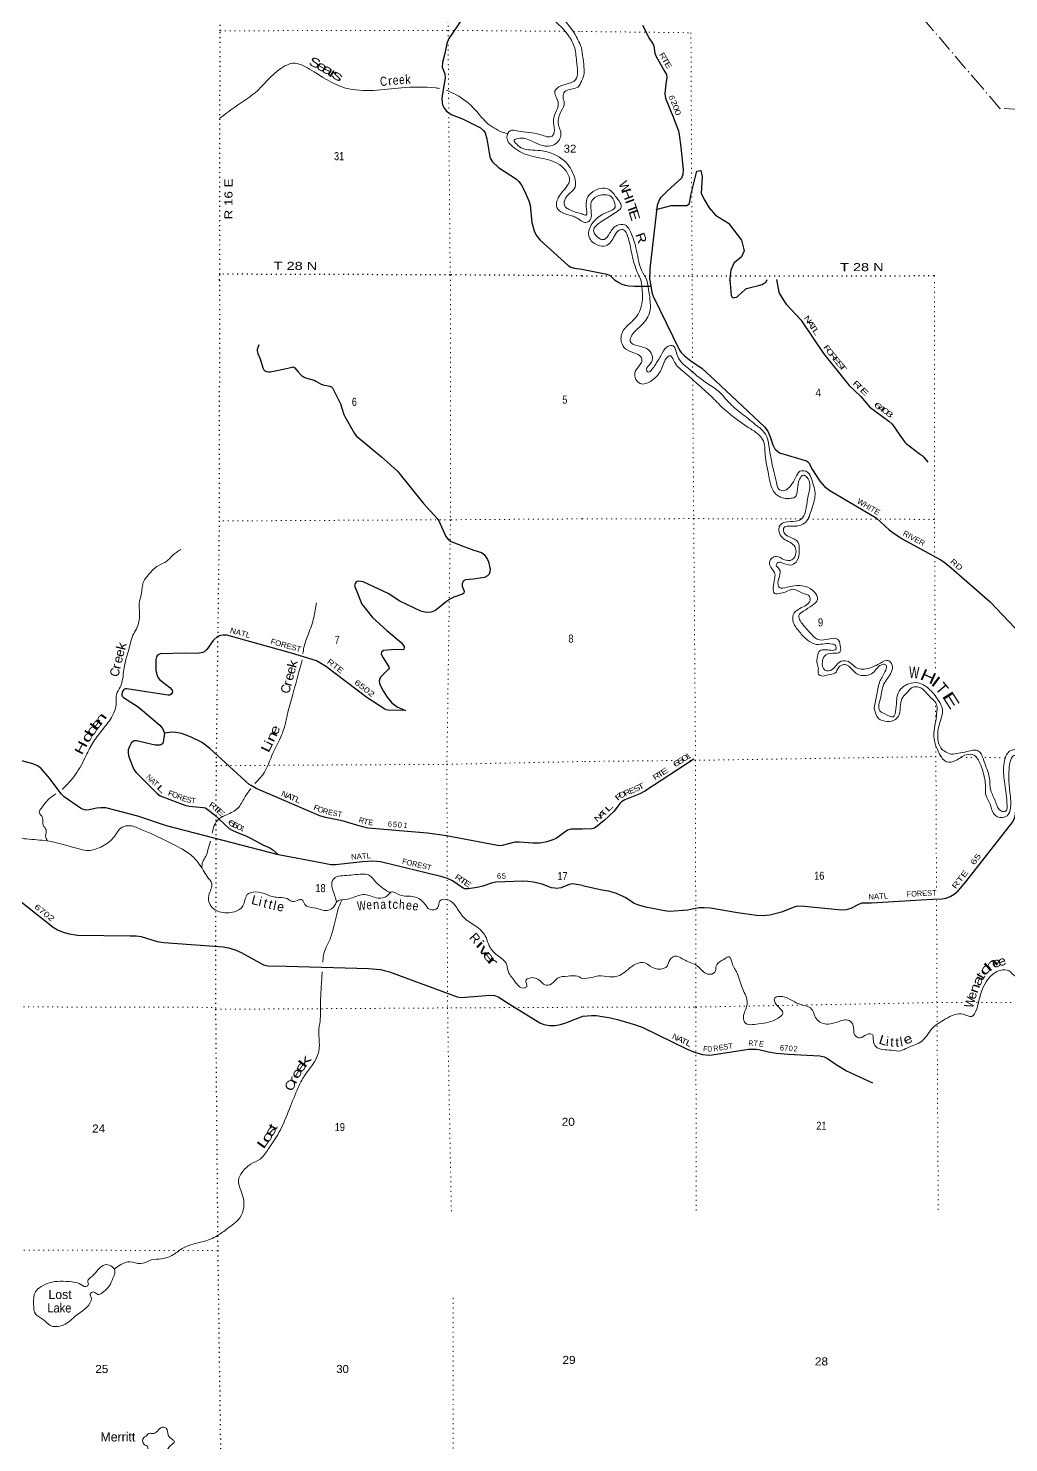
# Model space of a CAD drawing. Header units: feet. Extents: x -3 to 248627, y 0 to 184934.
# Drawn here: x 18830 to 40191, y 112351 to 143156 of the extents above; entities that cross this region are included whole.
import ezdxf
from ezdxf.enums import TextEntityAlignment as Align

# ---------------------------------------------------------------- set-up
doc = ezdxf.new("R2010")
doc.units = ezdxf.units.FT
doc.header["$LTSCALE"] = 70
doc.linetypes.add('DOT_DASHED', pattern=[7.7, 5, -1.2, 0.3, -1.2])
doc.linetypes.add('DOTTED', pattern=[1.5, 0.3, -1.2])
for name, color, linetype, lineweight in [('29', 7, 'Continuous', 25), ('30', 7, 'Continuous', 35), ('39', 7, 'Continuous', 13), ('44', 7, 'DOT_DASHED', 13), ('6', 7, 'DOTTED', 25), ('7', 7, 'DOTTED', 13)]:
    doc.layers.add(name, color=color, linetype=linetype, lineweight=lineweight)
doc.layers.add('41', color=7, linetype='Continuous')

msp = doc.modelspace()

# ---------------------------------------------------------------- linework, layer by layer
at = {"layer": '29'}
for points in [[(28888.4, 144244.71), (27995.87, 142935.12), (27947.89, 142824.25), (27902.76, 142608.97), (27850.7, 142413.23), (27850, 142311.25), (27902.87, 142166.91), (27915.22, 142079.66), (27895.77, 141982.4)], [(32373.1, 137680.06), (32376.68, 137917.73), (32536.22, 139301.87), (32574.26, 139407), (32617.26, 139475.32), (32738.65, 139602.83), (33065.3, 139900.64), (33095.81, 139982.69), (33102.23, 140079.81), (33055.1, 140563.93), (33020.53, 140846.23), (33002.79, 140917.35), (32890.86, 141195.98), (32719.85, 141628.97), (32708.68, 141728.6), (32723.8, 141956.66), (32751.69, 142075.63), (32738.6, 142149.74), (32671.76, 142265.86), (32515.8, 142538.14), (32488.23, 142608.28), (32468.27, 142768.98), (32439.84, 142834.25), (32354.95, 142949.1), (32221.04, 143217.51)], [(27895.77, 141982.4), (27882.01, 141913.6), (27843.19, 141636.07), (27845.32, 141541.63), (27856.08, 141490.52), (27880.3, 141431.35), (27936.73, 141356.01), (28041.61, 141275.62), (28290.93, 141180.73), (28684.1, 140990.15), (28747.71, 140932.42), (28780.88, 140877.17), (28822.84, 140752.05), (28877.66, 140403.7), (28893.11, 140326.5), (28941.65, 140248.44), (29072.71, 140122.67), (29469.1, 139868.37), (29515.7, 139820.02), (29576.64, 139739.24), (29643.13, 139613.85), (29737.94, 139394.9), (29761.03, 139303.14), (29798.94, 138929.63), (29852.01, 138745.1), (29893.87, 138647.04), (29971.37, 138546.92), (30590.2, 137988.17), (30651.99, 137950.29), (30730.98, 137928.77), (30889.27, 137909.17)], [(32506.58, 139208.45), (32837.56, 139296.78), (33178.44, 139296.3), (33235.01, 139340.61), (33267.66, 139524.21), (33397.84, 140042.66), (33480.57, 140060.7), (33514.59, 139927.47), (33487.6, 139560.22), (33571.99, 139404.72), (33664.44, 139247.18), (33801.27, 139087.57), (34083.29, 138911.6), (34370.96, 138543.92), (34428.96, 138307.73), (34366.16, 138176.65), (34204.51, 138041.67), (34135.61, 137888.39), (34104.88, 137658.38)], [(30889.27, 137909.17), (31437.91, 137800.52), (31504.28, 137768.71), (31604.35, 137678.97)], [(31604.35, 137678.97), (31696.96, 137617.73), (31760.67, 137585.85), (31837.5, 137561.48), (31916.2, 137546.47), (32039.88, 137538.97), (32394.66, 137542.79)], [(32373.1, 137680.06), (32416.07, 137406.42), (32438.33, 137340.05), (33017.55, 136148.3), (33050.88, 136094.97), (33129.97, 136020.8), (33272.42, 135905.81), (33502.2, 135752.6), (33795.5, 135487.06), (34872.58, 134475.81), (34940.04, 134382.06), (34996.25, 134258.31), (35048.71, 134085.81), (35097.43, 133999.56), (35116.17, 133977.06), (35160.44, 133935.98), (35198.62, 133913.31), (35785.08, 133736.64), (35811.34, 133716.43), (35833.83, 133690.18), (35918.31, 133535.96), (36077.33, 133289.15), (36178.6, 133180.19), (36296.8, 133088), (37302.23, 132490.68), (37583.55, 132233.21), (37662.63, 132171.45), (37871.23, 132035.69), (38695.01, 131589.32), (38773.79, 131535.82), (38936.62, 131402.05), (39782.77, 130661.62), (40717.81, 129686.75)], [(34115.83, 137682.65), (34143.25, 137337.61), (34155.07, 137308.77), (34169.48, 137294.49), (34195.71, 137288.86), (34216.32, 137290.74), (34257.33, 137302.22), (34272.54, 137307.61), (34289.4, 137318.86), (34444.93, 137468.86), (34459.92, 137480.11), (34479.03, 137486.98), (34736.14, 137551.58), (34819.68, 137579.49), (34862.78, 137601.99), (34888.98, 137620.74), (34905.87, 137637.61), (34930.68, 137683.9)], [(35133.93, 137684.22), (35179.45, 137412.61), (35192.49, 137385.15), (35319.05, 137177.3), (35347.53, 137142.35), (35662.49, 136806.72), (35692.87, 136765.74), (36155.65, 136070.19), (36717.26, 135379.29), (36970.57, 135133.96), (37120.7, 134952.6), (37167.81, 134904.94), (37581.65, 134596.35), (37641.06, 134540.45), (37694.07, 134474.48), (37780.32, 134343.74), (37925.49, 134141.67), (37955.49, 134112.84), (38243.06, 133895.32), (38305.87, 133851.04), (38340.87, 133814.81), (38430.5, 133706.35)], [(23849.99, 136260.68), (23817.74, 136162.87), (23816.82, 136131.84), (23829.5, 136076.64), (23884.12, 135957.7), (23941.71, 135760.59), (23962.79, 135719.22), (23985.6, 135699.14), (23991.98, 135697.31), (24017.52, 135682.71), (24064.99, 135674.79), (24098.72, 135677.23), (24320.42, 135719.46), (24575.83, 135777.65), (24602.28, 135779.47), (24622.1, 135771.52), (24637.87, 135759.39), (24699.15, 135680.33), (24782, 135595.08), (24824.07, 135566.47), (24867.76, 135545.78), (25055.84, 135491.24), (25097.65, 135469.1), (25199.26, 135411.19), (25245.43, 135392.42), (25400.52, 135361.39), (25426.98, 135350.43), (25439.17, 135343.87), (25457.08, 135323.05), (25632.98, 134976.64), (25701.57, 134747.95), (25723.62, 134698.94), (25934.2, 134328.03), (25972.98, 134282.89), (26524.72, 133820.71), (26871.82, 133513.54), (27438.42, 132808.75), (27741.07, 132478.13), (27775.16, 132429.27), (27928.42, 132089.69), (27970.02, 132036.3), (28030.59, 131987.45), (28259.02, 131888.18), (28539.73, 131792.22)], [(28539.73, 131792.22), (28705.66, 131735.5), (28770.03, 131685.01), (28837.03, 131589.44), (28855.28, 131538.32), (28890.33, 131372.85), (28888.12, 131319.23), (28869.87, 131268.11), (28833.38, 131231.6), (28771.58, 131194.13), (28526.32, 131159.34), (28353.53, 131143.96), (28305, 131114.21), (28284.2, 131056.32), (28285.51, 131006.29), (28327.99, 130895.66), (28321.62, 130853.54), (28291.5, 130829.93), (28097.77, 130768.38), (28028.77, 130731.35), (27937.92, 130668.33), (27711.3, 130483.05), (27667.51, 130461.14), (27605.81, 130438.36), (27499.65, 130431.93), (27383.38, 130461.37), (26926.69, 130675.85), (26674.09, 130845.51), (26123.59, 131097.3), (26016.32, 131114.75), (25972.53, 131100.15), (25948.59, 131065.58), (25939.69, 131012.51), (25986.37, 130886.77), (26100.25, 130610.85), (26132.66, 130568.26), (26328.11, 130325.22), (26639.39, 130040.57), (26951.02, 129781.96), (27016.16, 129694.34), (27021.65, 129661.48), (27015.32, 129636.84), (26996.1, 129621.31), (26828.61, 129629.32), (26569.16, 129606.71), (26524.82, 129569.27), (26518.08, 129526.37), (26559.29, 129444.59), (26682.28, 129248.86), (26689.58, 129219.65), (26680.46, 129198.55), (26509.74, 129034.54), (26479.77, 128978.65), (26474.2, 128926.82), (26487.07, 128865.46), (26559.81, 128723.33), (26647.63, 128587.95), (26753.04, 128464.29), (26870.22, 128379.82), (27047.83, 128298.07), (26676.82, 128303.13), (26629.38, 128310.44), (26596.74, 128328.14), (26202.72, 128577.84), (25302.96, 129267.12), (25185.37, 129338.75), (25109.56, 129376.66), (24562.07, 129547.43), (23157.32, 129938.98), (23078.36, 129941.93), (23015.01, 129931.68), (22952.97, 129906.12), (22856.06, 129822.69), (22723.08, 129628.61), (22686.48, 129592.55), (22631.86, 129559.23), (22519.22, 129538.69), (22248.43, 129546.31), (21703.17, 129530.02), (21647.9, 129504.26), (21622.89, 129464.3), (21606.48, 129406.64), (21611.38, 129170.16), (21637.49, 129058.99), (21661.22, 129011.52), (21696.94, 128962.65), (21822.17, 128872.82), (21914.82, 128796.08), (21965.91, 128737.66), (21974.35, 128696.48), (21944.01, 128653.68), (21914.82, 128635.42), (21877.21, 128633.67), (21112.31, 128746.85)], [(21112.31, 128746.85), (20977.01, 128766.87), (20947.82, 128766.87), (20914.98, 128752.27), (20874.84, 128697.49), (20867.54, 128631.77), (20878.49, 128609.86), (20901.29, 128580.6), (21221.68, 128377.97), (21697.98, 127976.91), (21756.09, 127905.13), (21796.07, 127807.31)], [(21796.07, 127807.31), (21765.22, 127605.71), (21750.85, 127573.5), (21717.78, 127547.28), (21695.89, 127543.63), (21595.97, 127545.52), (21189.81, 127635.1), (21144.88, 127634.92), (21122.98, 127627.62), (21072.82, 127588.58), (21031.76, 127510.77), (21006.22, 127437.74), (21007.66, 127365.06), (21020.81, 127291.68), (21126.63, 127014.17), (21176.74, 126948.07), (21636.27, 126493.14), (21705.01, 126440.9), (22237.77, 126236.42), (22336.9, 126213.3), (22639.17, 126185.3), (22689.55, 126174.52), (22759.59, 126130.52), (22884.23, 126025.67), (23207.34, 125724.83), (23268.64, 125688.69), (23366.81, 125644.56), (23566.43, 125565.76), (23670.04, 125520.73), (23955.12, 125368.22), (24089.68, 125308.94), (24154.39, 125263.38), (24279.34, 125151.51)], [(30906.04, 125715.98), (30659.83, 125710.6), (30579.17, 125690.37), (30327.76, 125513.42), (30258.43, 125480.56), (30127.07, 125436.74), (29973.81, 125411.18), (29818.96, 125408.02), (29528.62, 125433.09), (29427.95, 125429.28), (29156.42, 125356.41), (29099.86, 125352.76), (29049.74, 125356.2), (27940.84, 125565.37), (27528.29, 125626.98), (26229.88, 125736.16), (26113.41, 125762.1), (25671.69, 125894.23), (25305.44, 125967.25), (25178.96, 126006.37), (23792.32, 126597.91), (23685.24, 126662.09), (23642.71, 126689.2), (22782.94, 127473.55), (22604.56, 127605.72), (22392.8, 127713.18), (22272.5, 127762.73), (22166.67, 127799.24), (22046.26, 127821.15), (21958.9, 127829.17), (21796.07, 127807.31)], [(33328.42, 127235.18), (32263.27, 126543.51), (32150.67, 126479.69), (31828.56, 126352.26), (31756.55, 126307.85), (31716.13, 126269.76), (31590.92, 126108.79), (31379.13, 125903.97), (31227.08, 125780.38), (31165.25, 125737.26), (31107.16, 125720.38), (30906.04, 125715.98)], [(38536.56, 124191.89), (38741.44, 124195.71), (38825.75, 124208.84), (38913.82, 124248.21), (39001.89, 124295.09), (39086.21, 124368.21), (39258.6, 124563.22), (40277.94, 125875.73), (40315.41, 125950.73), (40337.9, 126040.73), (40360.39, 126280.73), (40463.81, 127522.64)], [(24279.34, 125151.51), (21839.66, 125787.19), (21218.35, 125995.85), (20516.4, 126175.53), (20410.41, 126181.64), (20313.67, 126170.23), (20154.97, 126134.17), (20089.29, 126126.86), (20056.34, 126133.6), (20009.01, 126148.77), (19965.22, 126170.68), (19614.92, 126418.98), (19547.28, 126485.01), (19294.94, 126826.98), (19113.17, 127032.41), (19031.55, 127090.95), (18930.71, 127134.65), (18685.87, 127201.76)], [(30907.73, 124484.47), (30689.02, 124520.23), (30611.79, 124511.87), (30440.89, 124436.25), (30343.74, 124423.29), (30298.57, 124425.29), (30229.24, 124436.25), (30023.87, 124513.72), (29835.14, 124560.4), (29714.72, 124575), (29603.42, 124582.3), (29015.92, 124560.39), (28920.57, 124538.49), (28734.94, 124469.11), (28610.25, 124440.46), (28413.83, 124410.68), (28344.49, 124414.33), (28305.12, 124430.52), (28072.42, 124587.9), (27961.34, 124637.07), (27820.85, 124683.42), (26502.66, 124999.57), (26425.08, 125009.52), (26330.21, 125013.17), (26113.37, 124998.77), (25522.61, 124936.54), (25421.59, 124940.14), (25202.08, 124976.89), (24279.34, 125151.51)], [(30907.73, 124484.47), (31324.99, 124394.47), (31467.39, 124371.97), (31562.96, 124343.85), (31639.78, 124319.47), (31735.35, 124276.35), (31849.65, 124221.97), (32027.66, 124103.85), (32096.99, 124071.97), (32276.87, 124019.47), (32732.2, 123931.34), (32801.53, 123929.47), (33198.77, 123959.47), (33331.81, 123983.84), (33446.11, 124004.47), (33556.67, 124010.09), (33693.45, 123996.97), (34278.07, 123899.46), (34697.8, 123839.46), (34840.21, 123831.96), (34982.62, 123846.96), (35267.43, 123921.97), (35537.26, 124026.97), (35599.1, 124040.09), (35739.63, 124034.47), (36549.1, 123959.47), (36659.66, 123965.09), (36758.96, 123989.47), (36938.85, 124086.97), (37000.69, 124107.59), (37201.18, 124109.47), (38407.9, 124184.47), (38536.56, 124191.89)], [(18498.64, 124265.12), (19368.53, 123582.32), (19463.92, 123521.56), (19591.64, 123470.44), (19719.36, 123433.93), (19899.97, 123406.92), (21049.46, 123393.76), (21177.18, 123390.11), (21292.1, 123372.27), (21639.89, 123269.45), (21781.11, 123244.05), (23072.89, 123152.76), (23195.16, 123128.45), (23339.27, 123083.39), (23466.75, 123028.65), (23957.79, 122758.41), (24048.82, 122736.37), (24456.09, 122730.92), (26239.31, 122681.03), (26501.22, 122656.18), (26585.15, 122637.92), (26699.82, 122604.75), (28174.33, 122060.99), (28271.64, 122044.79), (28709.64, 122087.02), (28878.6, 122097.51), (28984.43, 122093.86), (29064.51, 122064.24), (29388.83, 121855.55), (29978.03, 121495.05), (30060.91, 121458.5), (30195.92, 121440.24), (30310.41, 121440.52), (30422.17, 121458.5), (30537.88, 121495.58), (30911.64, 121641.63)], [(30911.64, 121641.63), (31097.81, 121657.29), (31206.48, 121653.54), (31332.28, 121633.05), (31480.05, 121608.54), (31664.84, 121565.26), (32083.4, 121443.54), (32217.42, 121390.31), (33169.47, 120927.25), (33344.44, 120856.67), (33516.83, 120807.92), (33599.27, 120796.67), (33680.16, 120792.51), (34015.39, 120838.69), (34519.29, 120918.55), (34609.58, 120923.46), (34687.64, 120921.78), (34744.14, 120914.8), (34960.24, 120863.58), (35126.39, 120832.3), (35385.16, 120811.29), (36078.25, 120776.05), (36171.09, 120755.05), (36241.28, 120717.93), (36406.9, 120605.81), (36654.69, 120446.5), (37220.81, 120185.49)]]:
    msp.add_lwpolyline(points, dxfattribs=at)
at = {"layer": '39'}
for points in [[(30880.26, 142740.58), (30723.46, 143055.97), (30264.09, 143536.32), (30044.46, 143738.16), (30020.37, 143871.35), (30068.98, 144133.65), (30184, 144220.38), (30399.84, 144311.13), (30510.99, 144595.61), (30442.6, 144809.52), (30265.26, 144950.81), (30061.76, 145156.68), (29928.99, 145536.06), (29771.9, 145782.28), (29429.24, 145963.97), (28844.55, 146085.19), (28509.61, 146245.2), (28503, 146295.9), (28610.77, 146252.73), (28925.36, 146266.77), (29389.34, 146478.52), (29518.56, 146674.21), (29395.77, 146942.62), (29200.25, 147049.61), (28837.25, 147015.4), (28710.23, 147039.65), (28708.25, 147088.08), (28797.11, 147243.43), (28821.52, 147499.68), (28745.12, 147774.12), (28549.69, 147988.06), (28390.7, 148371.49), (28272.06, 148769.03), (28209.56, 148783.17), (28011.92, 148769.1), (27548.24, 148914.5), (26985.93, 149273.82), (26580.73, 149425.26), (26363.01, 149499.97), (26355.01, 149584.72), (26536.6, 149711.8), (26599.3, 149931.72), (26448.21, 150121.44), (26236.54, 150202.2), (26061.27, 150399.99), (25727.06, 151047.8), (25753.34, 151120.43), (25884.35, 151045.74), (26166.6, 150971.01), (26293.75, 151104.15), (26310.23, 151523.85), (26233.31, 151599.8), (26149.02, 151655.05), (26080.54, 151755.96), (26094.79, 151921.42), (26038.46, 152076.8), (25994.33, 152361.32), (26131.69, 152641.76), (26284.97, 152671.99), (26452.41, 152760.73), (26482.88, 153029.09), (26396.3, 153188.52), (26091.89, 153281.42), (25922.53, 153315.77), (25906.5, 153444.91), (26108.25, 153557.86), (26205.23, 153791.9), (26179.47, 154336.71), (26004.17, 154508.27), (25953.96, 154752.44), (25849.21, 154883.63), (25544.73, 154903.88), (25226.08, 154857.56), (25115.26, 154960.49), (24998.34, 155017.02), (24814.78, 154944.43), (24673.58, 154896.04), (24625.24, 154956.59), (24593.13, 155142.23), (24472.28, 155315.8), (24385.66, 155428.82), (24276.99, 155693.18), (24129.83, 155751.73), (23740.7, 155828.51), (23593.48, 155806.35), (23520.94, 155883.05), (23450.68, 156258.38), (23420.68, 156561.06), (23332.07, 156704.35), (23322.15, 156898.06), (23274.09, 157303.65)], [(26665.25, 149215.38), (27209.44, 148880.28), (27715.43, 148692.5), (28138.86, 148643.96), (28217.47, 148603.58), (28257.68, 148460.31), (28330.02, 148145.51), (28549.57, 147842.78), (28670.39, 147632.9), (28720.6, 147392.76), (28631.73, 147217.24), (28514.69, 147118.39), (28296.91, 147120.47), (27986.33, 147080.19), (27919.83, 147142.76), (28034.92, 147312.23), (28264.94, 147475.61), (28351.64, 147467.52), (28492.73, 147380.72), (28571.38, 147392.8), (28581.57, 147523.96), (28458.62, 147596.63), (28162.18, 147582.58), (27859.5, 147334.47), (27786.74, 147144.82), (27891.49, 147007.58), (28103.22, 146999.45), (28417.84, 147045.78), (28687.95, 146924.64), (29008.59, 146932.63), (29236.44, 146910.37), (29302.87, 146775.16), (29335, 146613.73), (29211.96, 146575.42), (28854.9, 146410.05), (28683.44, 146351.58), (28592.7, 146355.64), (28364.99, 146541.34), (28139.12, 146517.19), (28118.86, 146408.23), (28384.03, 146240.8), (28520.63, 146137.2), (29259.73, 145812.68), (29662.96, 145721.77), (29826.15, 145548.2), (29966.92, 145071.96), (30114.01, 144930.67), (30305.45, 144773.23), (30377.93, 144642.06), (30347.57, 144502.83), (30111.52, 144359.63), (29980.37, 144272.9), (29903.58, 144079.21), (29844.88, 143812.87), (29911.29, 143639.33), (30175.26, 143411.24), (30578.25, 143025.74), (30723.22, 142761.37), (30777.4, 142442.54), (30750.85, 142030.91), (30430.11, 141899.84), (30305, 141790.91), (30325.06, 141667.82), (30377.36, 141506.38), (30316.7, 141316.72), (30272.17, 141112.93), (30286.1, 140882.9), (30241.67, 140810.27), (29993.66, 140838.58), (29479.51, 140919.43), (29326.26, 140925.52), (29257.58, 140778.24), (29376.39, 140584.5), (29729.13, 140390.7), (30162.6, 140291.71), (30531.44, 140065.62), (30619.97, 139825.48), (30516.98, 139656.01), (30363.54, 139436.11), (30347.26, 139254.51), (30474.2, 139135.43), (30673.79, 139072.82), (30774.58, 139028.4), (30888.21, 138953.71)], [(30885.95, 142013.92), (30942.22, 142174.26), (30941.65, 142251.8), (30880.26, 142740.58)], [(22992.56, 141189.49), (23327.51, 141437.59), (23827.91, 141802.69), (24417.18, 142335.23), (24596.69, 142393.7), (24955.53, 142268.51), (25741.64, 141854.65), (26350.59, 141804.05), (26963.66, 141858.37), (27705.74, 141858.17), (27791.61, 141847.45)], [(30886.88, 139115.43), (30613.41, 139208.03), (30528.76, 139270.6), (30516.79, 139417.91), (30742.87, 139696.31), (30726.92, 139920.29), (30517.48, 140259.33), (29989.34, 140491.52), (29765.52, 140505.7), (29463.15, 140636.94), (29418.85, 140717.66), (29497.53, 140758), (29806.01, 140695.37), (30267.72, 140610.5), (30433.25, 140816.27), (30413.2, 140955.51), (30377.01, 141084.66), (30441.76, 141353.01), (30508.46, 141536.61), (30480.33, 141665.76), (30514.7, 141772.69), (30801.13, 141875.53), (30886.86, 142015.41)], [(27941.38, 141807.67), (28149.26, 141708.74), (28570.44, 141375.69), (28806.15, 141111.3), (29152.82, 140897.32), (29267.72, 140855.48)], [(30886.88, 139115.43), (30979.42, 139087.49), (30985.87, 139277.17), (31022.61, 139484.98), (31184.28, 139630.05), (31486.87, 139645.77), (31625.73, 139494.22), (31742.19, 139241.81), (31635.09, 139151.15), (31364.44, 138975.96), (31146.12, 138742.17), (31180.24, 138663.42), (31373.66, 138558.21), (31494.96, 138691.23), (31652.64, 138860.53), (31828.15, 138874.41), (31968.93, 138674.42), (32069.16, 138377.63), (32191.17, 137885.07), (32305.96, 137678.17)], [(32176.27, 137679.66), (32056.17, 137951.85), (31968.14, 138297.06), (31868.08, 138676.58), (31799.7, 138769.51), (31706.89, 138759.55), (31599.72, 138632.56), (31415.73, 138420.93), (31226.16, 138437.34), (31049.02, 138609.12), (31041.22, 138738.28), (31188.99, 138988.31), (31465.68, 139159.46), (31615.15, 139260.15), (31605.26, 139355.01), (31498.68, 139508.53), (31363.58, 139528.9), (31127.37, 139424.29), (31082.73, 139299.24), (31098.41, 139079.25), (31049.74, 138956.22), (30952.87, 138928.1), (30886.26, 138954.99)], [(32176.27, 137679.66), (32211, 137343.95), (32146, 136985.95), (32004, 136789.95), (31794, 136575.95), (31750, 136330.95), (31861, 136158.95), (32080, 136066.95), (32188, 135975.95), (32187, 135874.95), (32073, 135716.95), (32050, 135551.95), (32164, 135417.95), (32385, 135466.95), (32604, 135690.95), (32694, 135899.95), (32775, 136011.95), (32807, 136025.95), (32889, 135924.95), (33080, 135697.95), (33480, 135346.95), (33672, 135174.95), (33929, 134919.95), (34517, 134464.95), (34725, 134320.95), (34829, 134202.95), (34885, 133850.95), (34958, 133444.95), (35048, 133104.95), (35148, 132984.95), (35453, 132918.95), (35528, 132941.95), (35589, 133116.95), (35635, 133335.95), (35716, 133423.95), (35794, 133377.95), (35857, 133221.95), (35822, 132974.95), (35771, 132678.95), (35700, 132495.95), (35546, 132420.95), (35323, 132399.95), (35208, 132332.95), (35193, 132163.95), (35290, 132035.95), (35423, 131962.95), (35536, 131856.95), (35556, 131733.95), (35468, 131577.95), (35303, 131582.95), (35129, 131652.95), (35028, 131614.95), (34981, 131475.95), (35043, 131368.95), (35096, 131275.95), (35087, 131161.95), (35062, 130970.95), (35087, 130847.95), (35228, 130854.95), (35349, 130887.95), (35474, 130937.95), (35696, 130855.95), (35853, 130777.95), (35862, 130693.95), (35640, 130521.95), (35496, 130379.95), (35489, 130258.95), (35630, 130012.95), (35806, 129829.95), (36006, 129737.95), (36177, 129750.95), (36354, 129743.95), (36414, 129713.95), (36426, 129632.95), (36317, 129609.95), (36180, 129620.95), (36076, 129596.95), (36022, 129478.95), (36017, 129319.95), (36045, 129204.95), (36044, 129089.95), (36140, 129046.95), (36255, 129074.95), (36404, 129107.95), (36491, 129239.95), (36596, 129297.95), (36704, 129262.95), (36882, 129096.95), (37087, 129060.95), (37232, 129114.95), (37329, 129226.95), (37455, 129303.95), (37521, 129285.95), (37510, 129172.95), (37392, 128948.95), (37319, 128646.95), (37261, 128352.95)], [(32305.69, 137679.86), (32375, 137244.95), (32365, 136954.95), (32160, 136661.95), (31982, 136471.95), (31943, 136342.95), (32111, 136239.95), (32348, 136147.95), (32427, 136001.95), (32388, 135852.95), (32299, 135726.95), (32324, 135676.95), (32476, 135806.95), (32618, 136036.95), (32744, 136213.95), (32855, 136248.95), (32974, 136020.95), (33211, 135745.95), (33593, 135440.95), (33857, 135259.95), (34119, 134980.95), (34408, 134738.95), (34714, 134491.95), (34894, 134312.95), (34965, 134064.95), (35071, 133502.95), (35130, 133260.95), (35199, 133105.95), (35306, 133086.95), (35441, 133200.95), (35547, 133364.95), (35640, 133508.95), (35807, 133485.95), (35900, 133320.95), (35972, 133001.95), (35886, 132647.95), (35743, 132376.95), (35574, 132315.95), (35395, 132310.95), (35296, 132283.95), (35291, 132182.95), (35417, 132077.95), (35601, 131959.95), (35626, 131779.95), (35577, 131556.95), (35475, 131472.95), (35283, 131502.95), (35160, 131518.95), (35126, 131462.95), (35191, 131375.95), (35194, 131214.95), (35165, 131041.95), (35193, 130979.95), (35363, 130982.95), (35516, 131013.95), (35962, 130877.95), (36023, 130716.95), (35908, 130586.95), (35720, 130462.95), (35617, 130364.95), (35648, 130255.95), (35859, 129996.95), (36045, 129840.95), (36290, 129860.95), (36461, 129853.95), (36521, 129712.95), (36514, 129567.95), (36357, 129546.95), (36175, 129477.95), (36130, 129364.95), (36185, 129177.95), (36344, 129188.95), (36504, 129350.95), (36669, 129373.95), (36877, 129225.95), (37156, 129221.95), (37396, 129330.95), (37566, 129385.95), (37651, 129286.95), (37632, 129129.95), (37466, 128864.95), (37395, 128559.95), (37362, 128364.95), (37383, 128287.95), (37493, 128222.95), (37672, 128161.95), (37733, 128327.95), (37802, 128715.95), (38016, 128881.95), (38210, 128898.95), (38444, 128778.95), (38657, 128519.95), (38748, 128323.95), (38684, 128015.95), (38649, 127675.95), (38712, 127482.95), (38937, 127343.95)], [(22152.53, 131806.2), (21967.84, 131667.6), (21849.41, 131551.11), (21660.69, 131450.65), (21457.94, 131265.87), (21325.48, 131057.01), (21301.43, 130880.33), (21255.29, 130683.55), (21253.36, 130396.44), (21187.18, 130077.19), (21108.91, 129936.62), (21056.75, 129763.94), (20912.32, 129193.69), (20832.1, 128808.18), (20751.83, 128647.53), (20745.85, 128458.8), (20663.6, 128185.72), (20466.9, 127906.57), (20248.11, 127615.37), (20089.57, 127316.16), (19852.74, 126896.46), (19573.73, 126587.17), (19569.41, 126583.23)], [(25108.4, 130644.8), (25050.25, 130323.54), (24933.89, 129966.12), (24835.57, 129676.97), (24813.84, 129540.41)], [(24796.24, 129404.78), (24795.49, 129401.9), (24606.92, 128701.13), (24492.58, 128289.5), (24434.41, 128022.45), (24366.2, 127805.59), (24279.91, 127614.83), (24165.52, 127379.88), (23936.75, 126897.94), (23766.72, 126707.81)], [(37261, 128352.95), (37354, 128126.95), (37544, 128057.95), (37722, 128104.95), (37801, 128206.95), (37832, 128417.95), (37884, 128588.95), (37989, 128706.95), (38084, 128796.95), (38245, 128801.95), (38347, 128734.95), (38497, 128574.95), (38601, 128465.95), (38630, 128362.95), (38623, 128277.95)], [(13840.75, 128354.81), (13973.36, 128295.72), (14107.9, 128247.58), (14459.27, 128255.74), (14652.04, 128195.58), (15029.57, 128011.01), (15330.77, 127912.74), (15523.53, 127898.75), (16206.19, 127967.26), (16920.97, 128047.83), (17149.87, 128021.81), (17314.55, 127887.36), (17382.88, 127648.46), (17336.75, 127447.67), (17228.33, 127405.47), (17133.95, 127459.64), (17053.65, 127405.41), (16885.03, 127218.63), (16712.39, 127069.99), (16704.38, 127011.76), (16836.93, 126897.37), (17146.21, 126618.41), (17425.37, 126325.38), (17925.39, 126116.76), (18186.46, 125916.08), (18467.64, 125582.9), (18788.92, 125500.7), (19242.71, 125456.69), (19939.49, 125282.27), (20140.28, 125250.22), (20407.31, 125324.61), (20682.34, 125525.48), (20877.04, 125756.44), (21043.69, 125786.62), (21306.74, 125702.39)], [(38623, 128277.95), (38600, 128068.95), (38564, 127859.95), (38579, 127609.95), (38685, 127347.95), (38837, 127179.95), (39034, 127208.95), (39268, 127333.95), (39443, 127318.95), (39523, 127227.95), (39645, 126896.95), (39687, 126614.95), (39696, 126442.95), (39781, 126275.95), (39866, 126045.95), (40051, 125963.95), (40180, 126031.95), (40235, 126232.95), (40206, 126614.95), (40194, 126953.95), (40224, 127178.95), (40303, 127316.95), (40411.79, 127332.83)], [(38937, 127343.95), (39277, 127401.95), (39534, 127414.95), (39649, 127202.95), (39769, 126831.95), (39802, 126553.95), (39900, 126316.95), (40036, 126104.95), (40110, 126096.95), (40153, 126285.95), (40098, 126742.95), (40091, 127161.95), (40211, 127408.95), (40373, 127449.95), (40494.27, 127420.42)], [(19431.54, 126483.52), (19272.6, 126366.21), (19142.13, 126205.54), (19069.88, 126073), (19142.19, 125964.61), (19154.28, 125799.98), (19218.56, 125697.61), (19206.54, 125569.11), (19245.09, 125459.63)], [(23676.17, 126593.1), (23539.31, 126395.86), (23394.8, 126170.95), (23153.89, 126028.31), (22951.13, 125903.76), (22864.83, 125749.13), (22837.51, 125624.32)], [(21306.74, 125702.39), (22142.11, 125301.14), (22399.16, 125126.56), (22642.19, 124821.48), (22728.56, 124680.97), (22829, 124522.39), (22764.81, 124275.42), (22788.95, 124066.62), (22991.79, 123916.12), (23321.08, 123914.23), (23507.78, 124042.79), (23602.08, 124287.77), (23782.78, 124348.07), (24027.75, 124287.92), (24202.45, 124235.79), (24501.64, 124183.69), (24585.98, 124135.54), (24720.5, 124171.73), (24786.75, 124175.77), (24853.04, 124069.38), (25053.84, 124003.2), (25342.99, 123943.07), (25511.62, 124059.58), (25551.76, 124133.88), (25736.47, 124180.13), (25895.09, 124220.34), (26154.08, 124288.7), (26451.27, 124212.51), (26650.03, 124262.77), (26732.34, 124341.11), (26915.07, 124284.96), (27232.32, 124240.9), (27451.21, 124106.46), (27585.78, 123963.96), (27742.38, 123992.13), (27798.56, 124152.77), (27991.31, 124164.88), (28166.04, 123998.3), (28314.67, 123793.57), (28728.37, 123472.48), (28802.7, 123356.06), (28873.02, 123171.38), (29075.87, 122944.58), (29238.54, 122794.05), (29278.74, 122639.47), (29423.36, 122406.63), (29640.25, 122254.12), (29688.43, 122290.28), (29670.33, 122416.76), (29748.62, 122471), (29979.54, 122410.85), (30085.98, 122322.55), (30226.53, 122342.67), (30361.02, 122467.2), (30589.91, 122511.46), (30752.54, 122519.55), (30910.62, 122455.62)], [(22797.66, 125450.43), (22744.48, 125263.21), (22696.33, 125122.66), (22628.09, 124994.14), (22612.06, 124869.65)], [(25544.78, 124125.58), (25511.58, 124244.29), (25457.33, 124404.89), (25461.29, 124597.63), (25543.6, 124673.96), (25720.28, 124702.13), (26101.77, 124734.39), (26242.32, 124718.38), (26402.99, 124557.82), (26579.72, 124411.32), (26676.11, 124349.12), (26719.63, 124339.69)], [(25656.17, 124156), (25579.91, 123975.28), (25535.78, 123794.57), (25479.62, 123569.68), (25403.38, 123320.7), (25260.92, 122959.25), (25247.62, 122817.55)], [(41182, 122678.95), (41026, 122756.95), (40962, 122875.95), (40978, 123115.95), (40856, 123280.95), (40658, 123380.95), (40539, 123276.95), (40497, 123116.95), (40589, 122946.95), (40613, 122716.95), (40540, 122536.95), (40342, 122505.95), (40198, 122624.95), (40004, 122636.95), (39763, 122474.95), (39568, 122083.95), (39487, 121783.95), (39386, 121635.95), (39207, 121680.95), (38816, 121580.95), (38509, 121355.95), (38288, 121088.95), (37988, 120953.95), (37831, 120884.95), (37632, 120897.95), (37296, 120976.95), (37241, 121105.95), (37222, 121238.95), (37101, 121243.95), (36950, 121165.95), (36840, 121228.95), (36799, 121438.95), (36715, 121543.95), (36430, 121505.95), (36108, 121493.95), (36002, 121580.95), (35875, 121818.95), (35656, 121894.95), (35412, 122013.95), (35201, 122068.95), (35087, 122031.95), (35130, 121890.95), (35269, 121699.95), (35156, 121591.95), (34741, 121471.95), (34436, 121509.95), (34412, 121610.95), (34495, 121932.95), (34396, 122230.95), (34272, 122579.95), (34163, 122802.95), (34098, 122933.95), (34015, 122895.95), (33817, 122731.95), (33788, 122601.95), (33629, 122557.95), (33421, 122722.95), (33138, 122856.95), (32906, 122945.95), (32815, 122877.95), (32747, 122728.95), (32602, 122663.95), (32382, 122730.95), (32263, 122800.95), (32076, 122779.95), (31864, 122631.95), (31707, 122527.95), (31496, 122496.95), (31254, 122516.95), (31107, 122483.95), (30910.61, 122455.62)], [(25233.75, 122606.47), (25210.9, 122252.51), (25194.92, 121887.1), (25186.98, 121541.77), (25158.93, 121292.8), (25171.05, 121001.68), (25094.83, 120696.48), (24841.93, 120337), (24709.47, 120083.98), (24520.85, 119622.13), (24292.08, 119104.05), (24059.26, 118746.59), (23878.6, 118527.69), (23673.83, 118415.18), (23489.15, 118240.44), (23410.89, 118063.73), (23461.14, 117850.93), (23525.48, 117481.53), (23437.19, 117248.6), (23172.21, 117015.61), (22947.37, 116856.91), (22638.19, 116730.31), (22208.54, 116593.63), (21991.73, 116449), (21726.71, 116354.54), (21515.89, 116330.37), (21274.97, 116251.98), (21044.06, 116292.05), (20847.3, 116229.74), (20706.77, 116131.31)], [(20706.77, 116131.31), (20594.31, 116219.61), (20461.79, 116213.54), (20325.29, 116087), (20186.78, 115946.41), (20128.57, 115874.11), (20136.63, 115785.77), (20086.44, 115753.63), (19939.85, 115815.82), (19779.21, 115853.9), (19289.29, 115833.65), (19108.61, 115749.26), (18984.15, 115636.78), (18946.06, 115369.74), (18992.3, 115150.91), (19076.65, 115084.69), (19163, 115028.5), (19309.61, 114904.08), (19544.53, 114898.14), (19711.16, 114982.52), (19851.68, 115105.05), (20196.95, 115444.48), (20200.95, 115510.74), (20174.82, 115591.04), (20253.12, 115633.23), (20345.5, 115579.05), (20449.89, 115621.25), (20618.51, 115806.02), (20690.75, 115978.72), (20716.83, 116055.02), (20706.77, 116131.31)], [(21844.22, 112146.37), (21892.39, 112248.79), (21972.68, 112325.11), (22012.83, 112369.29), (21972.66, 112421.48), (21876.26, 112517.82), (21836.06, 112664.37), (21743.7, 112686.42), (21643.32, 112602.06), (21530.9, 112549.82), (21458.61, 112553.8), (21400.4, 112495.56), (21346.19, 112461.41), (21352.26, 112312.84), (21430.57, 112262.67), (21424.58, 112152.25), (21603.29, 112100.11), (21687.62, 112110.18), (21723.76, 112128.26), (21788.01, 112116.24), (21844.22, 112152.4)]]:
    msp.add_spline(points, degree=3, dxfattribs=at)
at = {"layer": '44'}
msp.add_lwpolyline([(40443.61, 141388.36), (39997.51, 141411.89), (39602.39, 141874.08), (38173.24, 143547.96), (37513.21, 144226.39), (37139.24, 144788.88), (36710.65, 145438.88), (36353.28, 145784.27), (35730.93, 146279.08), (35453.61, 146699.92), (35155.54, 147392.12), (34659.78, 148204.76), (33726.69, 149354.15), (33188.93, 150241.81), (31760.24, 152345.83), (31520.95, 152904.6), (31235.74, 153818.18), (30866.42, 154519.37)], dxfattribs=at)
at = {"layer": '6'}
msp.add_line((30889.46, 137766.21), (32137.38, 137763.6), dxfattribs=at)
for points in [[(22995.04, 137668.5), (23001.85, 137799.56), (23008.25, 143102.37), (22982.42, 148431.41), (22956.57, 153748.35), (22949.69, 157482.69)], [(30889.46, 137766.21), (28021.39, 137785.51), (23001.85, 137799.56)], [(32259.77, 137763.34), (33292.57, 137761.18), (38572.87, 137769.16)], [(22995.04, 137668.5), (22988.34, 132426.27), (22921.13, 127097.04), (22918.89, 126317.13)], [(22918.04, 126023.22), (22905.98, 121832.24), (22910.1, 121790.06), (22957.19, 116533.45), (23030.45, 111252.81), (22933.12, 105923.5), (22942.39, 100530.16), (22927.44, 95180.96), (22901.22, 91765.58)]]:
    msp.add_lwpolyline(points, dxfattribs=at)
at = {"layer": '7'}
for p, q in [((30710.62, 143087.88), (30882.14, 143086.42)), ((38572.87, 137769.16), (38572, 137689.85)), ((33290.98, 137681.41), (33304.93, 135665.85)), ((35815.62, 132468.89), (38572, 132459.95)), ((38595.7, 128609.86), (38595.35, 128665.92)), ((38599.07, 128061.6), (38596.56, 128470.78)), ((38616.7, 124445.11), (38602.83, 127522.42)), ((39491.77, 127276.2), (39157.79, 127277.57)), ((40110.29, 127268.52), (39626.45, 127273.73)), ((32856.91, 127207.57), (30904.01, 127186.97)), ((39490.56, 121938.25), (42313.56, 121942.51))]:
    msp.add_line(p, q, dxfattribs=at)
for points in [[(27944.32, 146989.11), (27974.98, 143111.16), (28021.39, 137785.51), (28031.41, 137674.23)], [(23008.25, 143102.37), (27974.98, 143111.16), (30510.08, 143089.59)], [(30882.14, 143086.42), (33266.98, 143059.79), (33292.57, 137761.18), (33290.98, 137681.41)], [(28031.41, 137674.23), (28027.15, 132453.13), (27949.9, 127125.88), (27962.96, 121822.99), (28048.37, 117320.03)], [(38591.93, 129221.89), (38572, 132459.95), (38572, 137689.85)], [(33306.11, 135496.1), (33327, 132476.95), (33367, 127212.95), (33373, 121838.95), (33384, 117347.95)], [(30896.74, 132470.95), (28027.15, 132453.13), (22988.34, 132426.27)], [(30896.74, 132470.95), (33327, 132476.95), (35671.92, 132469.35)], [(38716.15, 127296.54), (33367, 127212.95), (33242.87, 127211.64)], [(22921.13, 127097.04), (27949.9, 127125.88), (30904.01, 127186.97)], [(38655, 117420.95), (38628, 121936.95), (38617.69, 124223.93)], [(0, 121955.96), (1635.53, 121961.08), (6941.84, 121831.89), (12258, 121777.07), (17567.83, 121844.8), (22905.98, 121832.24)], [(22910.1, 121790.06), (28036.97, 121820.38), (30911.37, 121834.95)], [(30911.37, 121834.95), (33373, 121838.95), (38628, 121936.95), (39175.38, 121937.78)], [(22957.19, 116533.45), (17643.12, 116550.1), (12343.39, 116454.25), (7025.24, 116495), (1686.73, 116650.24), (0, 116647.12)], [(28088.99, 115503.59), (28083.26, 111309.85), (28096.36, 105994.89)]]:
    msp.add_lwpolyline(points, dxfattribs=at)

# ---------------------------------------------------------------- texts
at = {"layer": '30'}
for s, rotation, width, p in [('R', 299.804, 1.25, (32604.42, 142524.25)), ('T', 299.804, 1.5, (32662.22, 142423.35)), ('E', 299.804, 1.35, (32719.77, 142322.87)), ('6', 282.397, 1.1, (32793.53, 141633.1)), ('2', 291.552, 1.3, (32845.37, 141513.26)), ('0', 291.552, 1.4, (32884.55, 141407.32)), ('0', 291.552, 1.4, (32925.26, 141302.79)), ('N', 306.551, 1.4, (35769.74, 136781.71)), ('A', 303.638, 1.5, (35827.78, 136685.6)), ('T', 303.638, 1.65, (35881.99, 136607.85)), ('L', 303.638, 1.65, (35944.57, 136513.8)), ('F', 303.638, 1.55, (36185.71, 136151.37)), ('O', 309.107, 1.4, (36253.11, 136064.58)), ('R', 309.107, 1.5, (36324.58, 135976.24)), ('E', 309.107, 1.6, (36400.19, 135880.33)), ('S', 309.107, 1.6, (36466.9, 135801.6)), ('T', 309.107, 1.8, (36529.27, 135727.89)), ('R', 315.917, 1.65, (36849.84, 135348.33)), ('E', 315.917, 1.8, (37007.18, 135200.01)), ('6', 319.289, 2, (37305.87, 134884.58)), ('4', 323.289, 1.75, (37382.11, 134831.1)), ('0', 323.289, 1.85, (37471.56, 134770.51)), ('3', 323.289, 1.75, (37556.5, 134706.73)), ('5', 32.998, 1.6, (33074.87, 127153.4)), ('0', 32.998, 1.75, (33166.65, 127213.56)), ('1', 32.998, 0.85, (33242.24, 127258.43)), ('R', 32.998, 1.3, (32546.86, 126811.13)), ('T', 32.998, 1.6, (32631.27, 126865.08)), ('E', 32.998, 1.45, (32720.87, 126922.52)), ('6', 32.998, 1.7, (32985.44, 127096.66)), ('L', 315.288, 2.1, (21681.74, 126546.63)), ('E', 23.584, 1.2, (32005.42, 126500.2)), ('S', 29.544, 1.35, (32117.96, 126550.3)), ('T', 29.544, 1.5, (32208.29, 126594.74)), ('F', 339.003, 1.2, (21915.49, 126435.09)), ('E', 339.003, 1.15, (22219.89, 126319.26)), ('S', 346.872, 0.95, (22321.23, 126290.23)), ('T', 354.708, 0.95, (22420.81, 126275.83)), ('R', 327.862, 1.3, (22817.75, 126176.65)), ('N', 336.897, 1.1, (24388.1, 126418.22)), ('A', 336.897, 1.2, (24493.23, 126374.44)), ('T', 336.897, 1.35, (24581.85, 126337.2)), ('L', 336.897, 1.3, (24685.76, 126292.87)), ('F', 39.3, 1.75, (31733.3, 126376.66)), ('O', 32.584, 1.25, (31800.86, 126413.44)), ('R', 27.584, 1.2, (31900.51, 126459.72)), ('T', 319.929, 1.85, (22896.78, 126108.84)), ('E', 317.044, 1.75, (22981.12, 126035.21)), ('F', 336.897, 1.25, (25086.18, 126122.06)), ('O', 336.897, 1.05, (25177.76, 126083.02)), ('E', 348.725, 0.9, (25402.95, 126019.18)), ('S', 348.725, 0.9, (25505.94, 125999.74)), ('T', 348.725, 1.05, (25605.83, 125978.74)), ('N', 39.105, 1.5, (31283.72, 125916.03)), ('A', 39.105, 1.65, (31366.44, 125987.51)), ('L', 44.042, 2.05, (31523.74, 126141.2)), ('6', 317.044, 2.05, (23225.66, 125796.21)), ('5', 329.478, 1.55, (23313.05, 125747.83)), ('0', 335.795, 1.45, (23408.77, 125702.44)), ('1', 338.458, 0.55, (23481.89, 125671.08)), ('R', 343.347, 0.95, (26070.8, 125847.92)), ('T', 347.444, 1.1, (26173.8, 125820.36)), ('E', 352.193, 0.85, (26285.67, 125801.27)), ('6', 355.193, 0.95, (26703.87, 125766.55)), ('5', 355.193, 0.85, (26814.55, 125757.25)), ('R', 325.929, 1.35, (28174.68, 124603.26)), ('T', 325.929, 1.65, (28270.99, 124538.11)), ('E', 325.929, 1.45, (28366.92, 124473.23)), ('6', 2.136, 0.9, (29088.49, 124631.28)), ('5', 2.136, 0.8, (29192.19, 124635.43)), ('N', 334.063, 1.15, (32903.81, 121133.98)), ('A', 334.063, 1.3, (33008.39, 121083.12)), ('T', 334.063, 1.4, (33092.16, 121042.69)), ('L', 334.063, 1.4, (33193.74, 120993.29)), ('R', 3.113, 0.7, (34577.02, 120991.79)), ('T', 356.318, 0.9, (34677.6, 120989.54)), ('E', 349.166, 0.9, (34792.15, 120975.4)), ('F', 354.229, 0.85, (33576.22, 120872.02)), ('O', 0.056, 0.65, (33679.94, 120868.9)), ('R', 6.843, 0.75, (33816.31, 120881.71)), ('E', 7.843, 0.85, (33934.36, 120899.25)), ('S', 7.843, 0.85, (34034.58, 120915.95)), ('6', 355.358, 0.95, (35245.9, 120892.83)), ('7', 355.358, 0.85, (35337.89, 120885.7)), ('0', 357.089, 0.95, (35440.14, 120879.13)), ('2', 357.089, 0.8, (35545.24, 120873.25))]:
    msp.add_text(s, height=120, rotation=rotation, dxfattribs=dict(at, width=width)).set_placement(p, align=Align.CENTER)
for s, rotation, p in [('T', 315.917, (36890.64, 135307.18)), ('N', 315.288, (21429.31, 126796.31)), ('A', 315.288, (21505.28, 126721.1)), ('T', 315.288, (21565.69, 126661.52)), ('O', 339.003, (22006.8, 126403.58)), ('R', 339.003, (22111.71, 126360.09)), ('R', 342.813, (25287.49, 126046.08)), ('T', 44.042, (31407.34, 126028.63)), ('0', 355.193, (26920.77, 125747.7)), ('1', 355.193, (27046.57, 125737.74)), ('T', 9.006, (34140.38, 120930.24))]:
    msp.add_text(s, height=120, rotation=rotation, dxfattribs=at).set_placement(p, align=Align.CENTER)
for s, rotation, width, p in [('WHITE', 329.286, 1.05, (36875.5, 132822.32)), ('RIVER', 331.549, 1.05, (37872.08, 132119.08)), ('RD', 318.812, 1.25, (38904.78, 131525.84)), ('NATL', 344.425, 1.1, (23215.3, 129993.3)), ('FOREST', 344.425, 1.05, (24097.52, 129751.33)), ('RTE', 322.545, 1.25, (25327.09, 129338.87)), ('6502', 322.545, 1.4, (25922.08, 128886.32)), ('NATL', 4.013, 1.05, (25866.61, 125050.57)), ('RTE   65', 52.166, 1.45, (39034.95, 124400.28)), ('NATL', 3.556, 1.05, (37136.87, 124178.12)), ('6702', 321.871, 1.4, (18948.76, 124000.79))]:
    msp.add_text(s, height=120, rotation=rotation, dxfattribs=dict(at, width=width)).set_placement(p)
for rotation, p in [(346.513, (26965.75, 124962.64)), (2.556, (37969.87, 124240.03))]:
    msp.add_text('FOREST', height=120, rotation=rotation, dxfattribs=at).set_placement(p)
at = {"layer": '41'}
for s, rotation, width, p in [('S', 336.807, 1.35, (25036.47, 142316.14)), ('e', 329.836, 1.5, (25177.54, 142241.65)), ('a', 329.836, 1.6, (25306.85, 142167.21)), ('r', 328.772, 1.7, (25429.59, 142090.67)), ('s', 328.772, 1.8, (25521.48, 142041.85)), ('C', 5.046, 0.8, (26578.54, 141902.55)), ('e', 5.081, 0.85, (26840.44, 141927.73)), ('e', 2.624, 0.75, (26971.38, 141938.81)), ('k', 2.624, 0.9, (27106.67, 141945.01)), ('H', 290.479, 1.3, (31790.75, 139508.02)), ('I', 290.415, 1.4, (31844.78, 139356.74)), ('T', 289.669, 1.4, (31899.29, 139193.26)), ('E', 287.998, 1.35, (31940.38, 139056.83))]:
    msp.add_text(s, height=200, rotation=rotation, dxfattribs=dict(at, width=width)).set_placement(p, align=Align.CENTER)
for s, rotation, p in [('r', 5.081, (26720.33, 141915.88)), ('W', 293.032, (31731.96, 139661.33))]:
    msp.add_text(s, height=200, rotation=rotation, dxfattribs=at).set_placement(p, align=Align.CENTER)
for s, height, rotation, width, p in [('R', 200, 288.778, 1.2, (32052.36, 138667.18)), ('k', 200, 75.585, 1.2, (20934.21, 129598.46)), ('e', 200, 75.991, 1.05, (20859.45, 129310.12)), ('e', 200, 75.732, 1.05, (20894.36, 129452.2)), ('k', 200, 75.088, 1.2, (24661.36, 129211.83)), ('C', 200, 78.064, 0.95, (20793.87, 129020.17)), ('r', 200, 76.385, 1.15, (20829.01, 129186.43)), ('e', 200, 74.79, 1.1, (24584.56, 128933.24)), ('e', 200, 75.088, 1.05, (24624.38, 129074.61)), ('W', 250, 357.326, 0.7, (38014.21, 129007.54)), ('H', 250, 336.122, 1.35, (38238.93, 128988.53)), ('r', 200, 74.79, 1.2, (24554.73, 128810.49)), ('I', 250, 323.092, 1.5, (38474.44, 128868.38)), ('E', 250, 302.566, 1.7, (38726.49, 128615.12)), ('n', 200, 53.855, 1.8, (20400.37, 127951.29)), ('d', 200, 58.364, 1.7, (20134.04, 127574.13)), ('d', 200, 53.566, 1.9, (20215.57, 127706.57)), ('e', 200, 52.024, 1.75, (20308.47, 127844.65)), ('e', 200, 67.012, 1.3, (24251.49, 127748.55)), ('H', 200, 62.565, 1.45, (19997.75, 127315.23)), ('i', 200, 61.506, 1.25, (20090.52, 127494)), ('L', 200, 64.203, 1.4, (24064.22, 127365.22)), ('i', 200, 64.051, 1.15, (24142.38, 127515.01)), ('n', 200, 64.552, 1.45, (24175.79, 127592.68)), ('L', 200, 346.144, 1.1, (23674.56, 124088.2)), ('W', 200, 5.659, 0.75, (26004.21, 123941.89)), ('h', 200, 356.692, 0.85, (26901.98, 123974.98)), ('e', 200, 3.032, 0.8, (26200.79, 123964.62)), ('n', 200, 2.664, 0.9, (26345.02, 123972.08)), ('a', 200, 359.952, 0.8, (26502.88, 123979.42)), ('c', 200, 357.836, 0.9, (26762.23, 123980.8)), ('e', 200, 355.037, 0.85, (27052.7, 123964.61)), ('e', 200, 353.633, 0.85, (27194.37, 123952.07)), ('i', 200, 314.334, 1.9, (28564.5, 123178.79)), ('v', 200, 304.943, 1.75, (28627.34, 123103.18)), ('e', 200, 306.19, 1.7, (28713.03, 122981.3)), ('r', 200, 312.012, 2.15, (28810.32, 122845.94)), ('e', 200, 17.268, 1.15, (39989.07, 122720.62)), ('c', 200, 54.667, 1.85, (39682.8, 122500.08)), ('h', 200, 42.861, 2.05, (39762.7, 122592.67)), ('e', 200, 24.815, 1.35, (39868.34, 122674.78)), ('n', 200, 69.44, 1.3, (39503, 122125.54)), ('a', 200, 64.751, 1.45, (39561.4, 122277.39)), ('t', 200, 61.079, 1.35, (39636.86, 122430.15)), ('W', 200, 72.942, 0.9, (39406.82, 121801.68)), ('e', 200, 75.026, 1.05, (39462.58, 121992.96)), ('L', 200, 342.759, 1.2, (37343.99, 121047.65)), ('e', 200, 23.834, 1.3, (37941.02, 121014.89)), ('k', 200, 52.877, 1.95, (24853.23, 120497.72)), ('e', 200, 60.876, 1.45, (24704.41, 120254.78)), ('e', 200, 55.618, 1.65, (24773.54, 120381.18)), ('C', 200, 67.43, 1.15, (24587.66, 119990.27)), ('r', 200, 63.807, 1.55, (24654.69, 120145.43)), ('s', 200, 59.285, 1.75, (24133.7, 118991.36)), ('t', 200, 62.343, 1.3, (24223.06, 119145.22)), ('L', 200, 54.418, 1.75, (23950.18, 118729.71)), ('o', 200, 56.419, 1.6, (24049.2, 118862.23))]:
    msp.add_text(s, height=height, rotation=rotation, dxfattribs=dict(at, width=width)).set_placement(p)
for s, height, rotation, p in [('C', 200, 74.619, (24509.67, 128648.81)), ('T', 250, 310.096, (38576.03, 128775.5)), ('i', 200, 346.725, (23835.33, 124044.46)), ('t', 200, 345.408, (23936.38, 124017.91)), ('t', 200, 345.458, (24048.06, 123987.68)), ('l', 200, 347.975, (24150.94, 123959.3)), ('t', 200, 359.656, (26669.55, 123979.24)), ('e', 200, 348.13, (24235.39, 123945.07)), ('R', 200, 312.137, (28424.1, 123343.66)), ('i', 200, 354.755, (37509.25, 120993.45)), ('t', 200, 355.646, (37604.24, 120981.77)), ('t', 200, 1.019, (37725.11, 120973.89)), ('l', 200, 9.969, (37838.1, 120981.73))]:
    msp.add_text(s, height=height, rotation=rotation, dxfattribs=at).set_placement(p)
for s, p in [('Lost', (19269.55, 115479.99)), ('Merritt', (20403.02, 112377.7))]:
    msp.add_text(s, height=200, dxfattribs=at).set_placement(p)
at = {"layer": '41', "width": 0.9}
msp.add_text('Lake', height=200, dxfattribs=at).set_placement((19247.03, 115187.07))
at = {"layer": '6'}
for s, rotation, width, p in [('R 16 E', 89.931, 1.25, (23278.29, 138992.57)), ('T 28 N', 359.84, 1.35, (24176.87, 137896.27)), ('T 28 N', 0.087, 1.35, (36516.44, 137866.05))]:
    msp.add_text(s, height=175, rotation=rotation, dxfattribs=dict(at, width=width)).set_placement(p)
at = {"layer": '7'}
for s, width, p in [('32', 1.05, (30495.45, 140447)), ('31', 0.85, (25490.77, 140283.69)), ('5', 0.85, (30463.59, 134980.76)), ('8', 0.85, (30596.96, 129776.88)), ('17', 0.85, (30358.7, 124603.24)), ('20', 1.1, (30450.57, 119252.89)), ('29', 1.1, (30467.74, 114066.63))]:
    msp.add_text(s, height=175, dxfattribs=dict(at, width=width)).set_placement(p)
for s, height, rotation, width, p in [('4', 175, 359.635, 0.9, (35981, 135133.95)), ('6', 174.3, 0.146, 0.85, (25879.32, 134933.04)), ('9', 175, 359.635, 0.9, (36031.62, 130130.41)), ('7', 174.3, 0.146, 0.85, (25504.42, 129749.26)), ('16', 175, 359.635, 0.85, (35952.07, 124612.64)), ('18', 174.3, 0.146, 0.85, (25086.45, 124341.39)), ('24', 174.3, 0.146, 1.1, (20221.62, 119106.45)), ('19', 174.3, 0.146, 0.85, (25507.49, 119137.39)), ('21', 175, 359.635, 0.85, (35998.01, 119168.34)), ('25', 174.3, 0.146, 1.1, (20289.23, 113869.25)), ('30', 174.3, 0.146, 1.05, (25541.64, 113867.91)), ('28', 175, 359.635, 1.1, (35967.35, 114034.64))]:
    msp.add_text(s, height=height, rotation=rotation, dxfattribs=dict(at, width=width)).set_placement(p)

doc.saveas('drawing.dxf')
